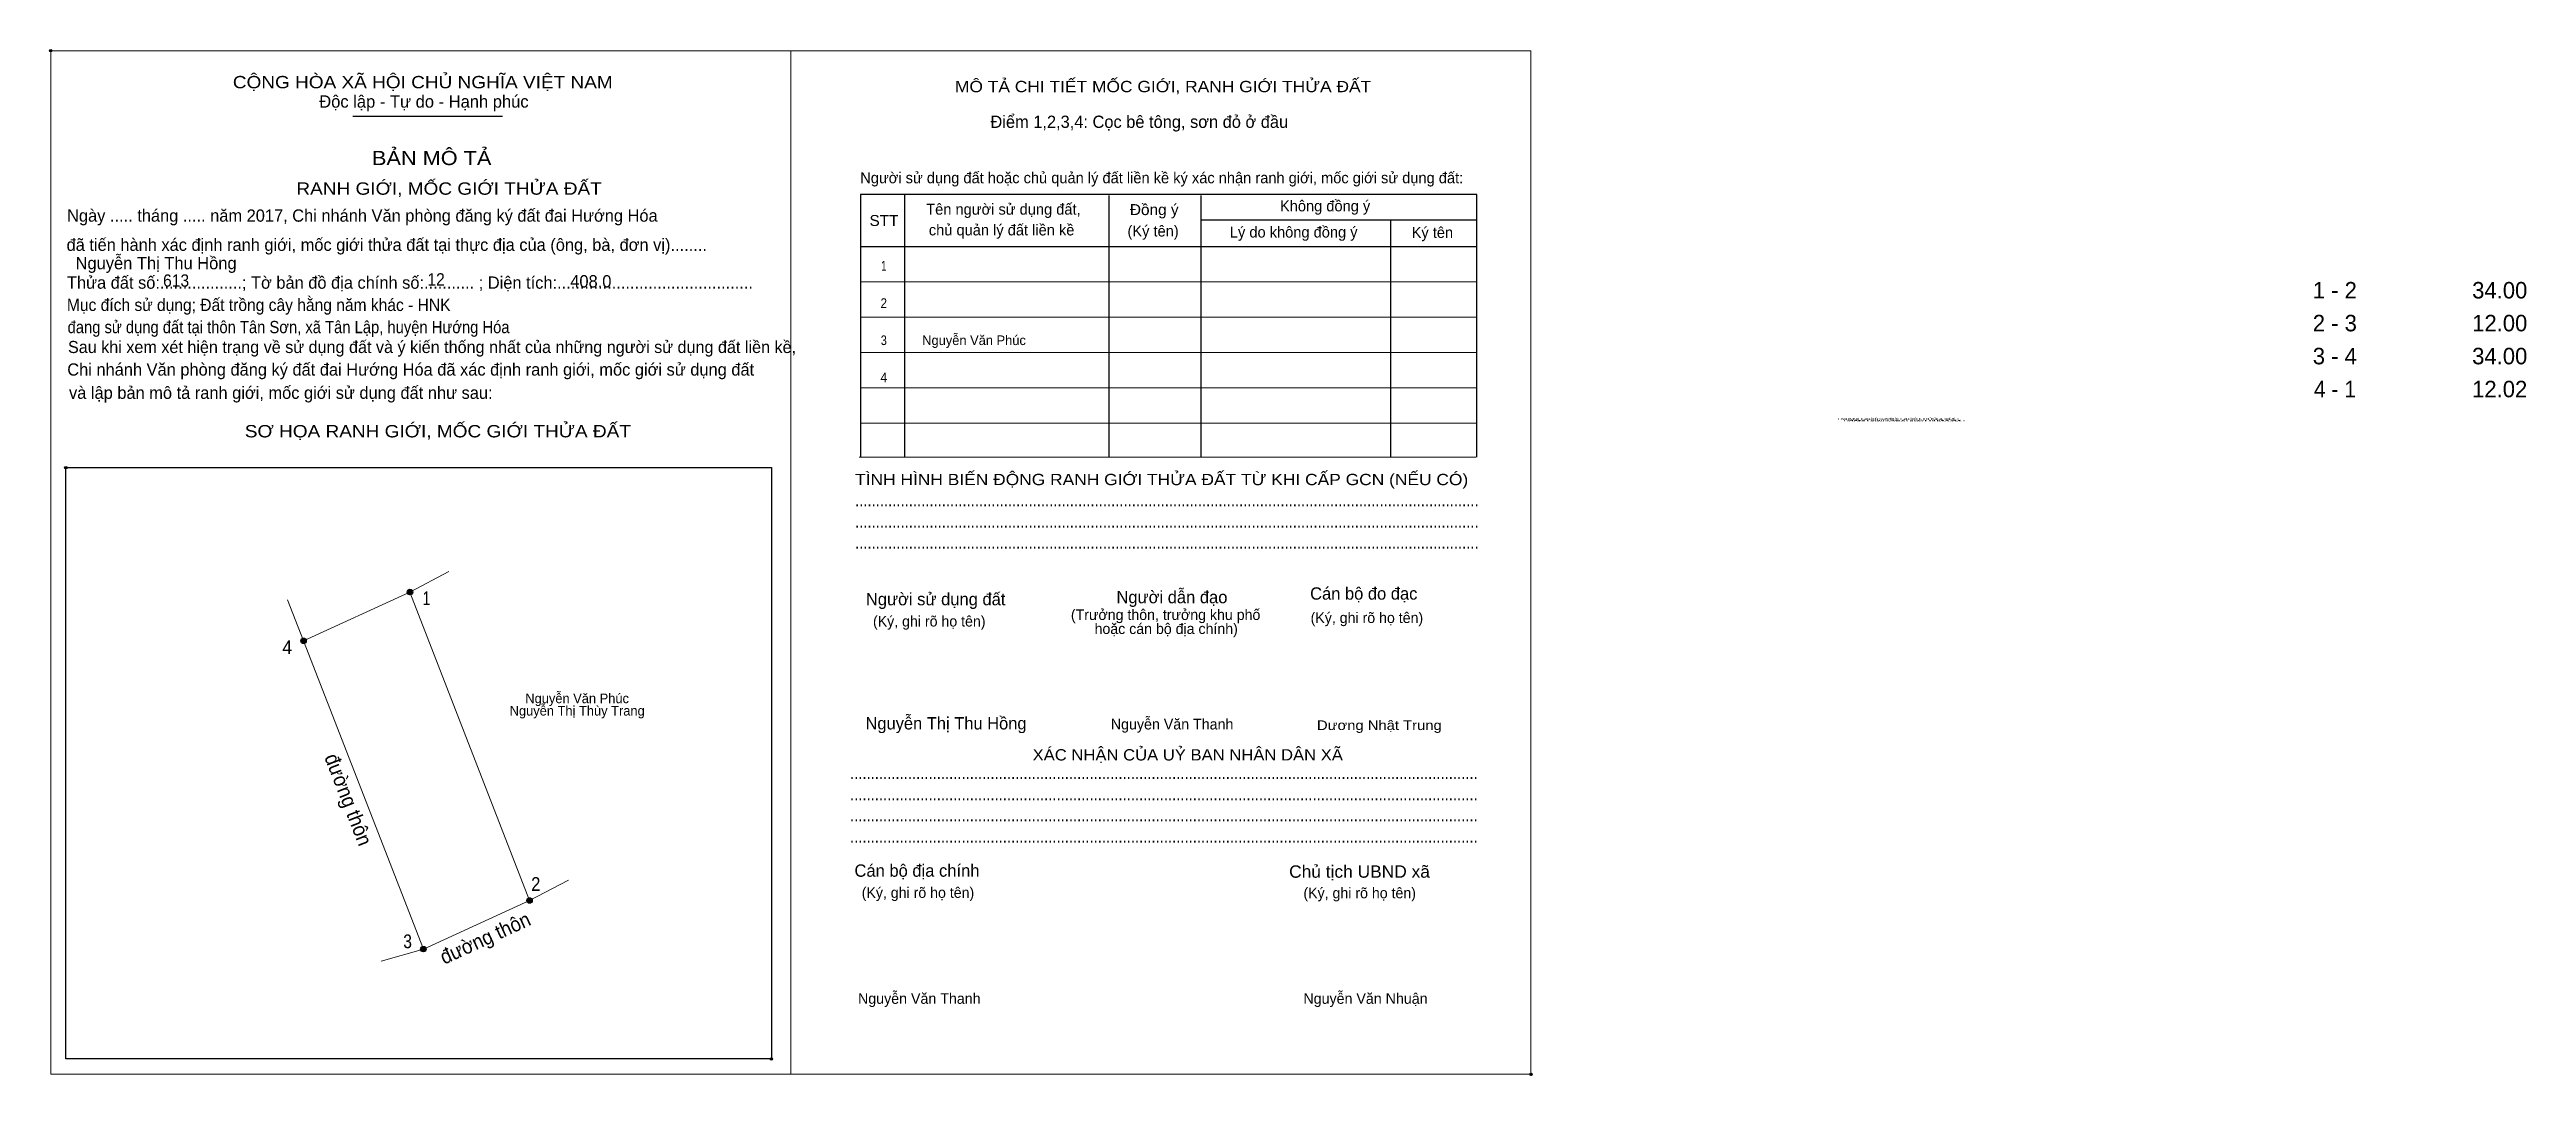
# Model space of a CAD drawing. Header units: metres. Extents: x 548100 to 548354, y 1837747 to 1837852.
import ezdxf
from ezdxf.enums import TextEntityAlignment as Align

# ---------------------------------------------------------------- set-up
doc = ezdxf.new("R2010")
doc.units = ezdxf.units.M
doc.header["$LTSCALE"] = 0.5
doc.header["$PDMODE"] = 32
doc.header["$PDSIZE"] = 0.25
for name, color, linetype, lineweight in [('1', 7, 'Continuous', 25), ('10', 7, 'Continuous', 13), ('11', 7, 'Continuous', 25), ('2', 7, 'Continuous', 13), ('27', 7, 'Continuous', 13)]:
    doc.layers.add(name, color=color, linetype=linetype, lineweight=lineweight)
for name, color, linetype in [('36', 7, 'Continuous'), ('52', 7, 'Continuous'), ('6', 7, 'Continuous'), ('60', 7, 'Continuous'), ('9', 7, 'Continuous')]:
    doc.layers.add(name, color=color, linetype=linetype)

msp = doc.modelspace()

# ---------------------------------------------------------------- hatches: boundary and pattern name
at = {"layer": '11'}
for points in [[(548137.0523, 1837796.43, 1), (548136.4877, 1837796.43, 1)], [(548137.0523, 1837796.43, 1), (548136.4877, 1837796.43, 1)], [(548126.1223, 1837791.42, 1), (548125.5577, 1837791.42, 1)], [(548149.3423, 1837764.73, 1), (548148.7777, 1837764.73, 1)], [(548138.4318, 1837759.7314, 1), (548137.8672, 1837759.7314, 1)]]:
    msp.add_hatch(color=256, dxfattribs=at).paths.add_polyline_path(points)

# ---------------------------------------------------------------- linework, layer by layer
at = {"layer": '1'}
for p, q in [((548130.9, 1837845.33), (548146.28, 1837845.33)), ((548187.6, 1837837.3), (548187.6, 1837810.29)), ((548208.58, 1837837.2), (548208.58, 1837810.29)), ((548218.05, 1837837.2), (548218.05, 1837810.29)), ((548218.05, 1837834.69), (548246.41, 1837834.69)), ((548237.53, 1837834.69), (548237.53, 1837810.29)), ((548183.05, 1837831.94), (548246.41, 1837831.94))]:
    msp.add_line(p, q, dxfattribs=at)
at = {"layer": '1', "lineweight": 13}
for p, q in [((548183.05, 1837828.31), (548246.41, 1837828.31)), ((548183.05, 1837824.68), (548246.41, 1837824.68)), ((548183.05, 1837821.05), (548246.41, 1837821.05)), ((548183.05, 1837817.43), (548246.41, 1837817.43)), ((548183.05, 1837813.8), (548246.41, 1837813.8)), ((548182.94, 1837810.29), (548246.3, 1837810.29))]:
    msp.add_line(p, q, dxfattribs=at)
at = {"layer": '1'}
msp.add_lwpolyline([(548246.41, 1837810.29), (548246.41, 1837837.3), (548183.05, 1837837.3), (548183.05, 1837810.29)], dxfattribs=at)
msp.add_lwpolyline([(548101.42, 1837809.22), (548173.91, 1837809.22), (548173.91, 1837748.44), (548101.42, 1837748.44)], close=True, dxfattribs=at)
for p in [(548099.86, 1837852.07), (548101.41, 1837809.22), (548101.42, 1837809.22), (548173.91, 1837748.44), (548251.96, 1837746.87), (548251.97, 1837746.87)]:
    msp.add_point(p, dxfattribs=at)
at = {"layer": '10'}
for q in [(548136.77, 1837796.43), (548138.15, 1837759.73)]:
    msp.add_line((548125.84, 1837791.42), q, dxfattribs=at)
msp.add_lwpolyline([(548136.77, 1837796.43), (548149.06, 1837764.73), (548138.15, 1837759.73), (548125.84, 1837791.42)], close=True, dxfattribs=at)
at = {"layer": '11'}
for centre in [(548136.77, 1837796.43), (548136.77, 1837796.43), (548125.84, 1837791.42), (548149.06, 1837764.73), (548138.1495, 1837759.7314)]:
    msp.add_circle(centre, 0.2823, dxfattribs=at)
at = {"layer": '2'}
for points in [[(548099.86, 1837852.07), (548175.91, 1837852.07), (548175.91, 1837746.87), (548099.86, 1837746.87)], [(548175.91, 1837852.06), (548251.96, 1837852.06), (548251.96, 1837746.87), (548175.91, 1837746.87)], [(548175.91, 1837852.06), (548251.96, 1837852.06), (548251.96, 1837746.87), (548175.91, 1837746.87)]]:
    msp.add_lwpolyline(points, close=True, dxfattribs=at)
at = {"layer": '27'}
for p, q in [((548136.77, 1837796.43), (548140.77, 1837798.53)), ((548125.84, 1837791.42), (548124.2, 1837795.63)), ((548149.06, 1837764.73), (548153.06, 1837766.83)), ((548138.15, 1837759.73), (548133.8, 1837758.5))]:
    msp.add_line(p, q, dxfattribs=at)

# ---------------------------------------------------------------- texts
at = {"layer": '1'}
for s, height, width, p in [('CỘNG HÒA XÃ HỘI CHỦ NGHĨA VIỆT NAM', 1.269, 1.15, (548118.57, 1837848.21)), ('RANH GIỚI, MỐC GIỚI THỬA ĐẤT', 1.27, 1.15, (548125.1, 1837837.27)), ('STT', 1.124, 1.05, (548183.99, 1837834.06)), ('Đồng ý', 1.124, 1.05, (548210.75, 1837835.18)), ('Mục đích sử dụng; Đất trồng cây hằng năm khác - HNK', 1.26, 0.95, (548101.52, 1837825.32)), ('đang sử dụng đất tại thôn Tân Sơn, xã Tân Lập, huyện Hướng Hóa', 1.26, 0.9, (548101.59, 1837823.04)), ('SƠ HỌA RANH GIỚI, MỐC GIỚI THỬA ĐẤT', 1.27, 1.15, (548119.8, 1837812.33)), ('RANH GIỚI, MỐC GIỚI THỬA ĐẤT', 0.1589, 3.55, (548283.47, 1837814.14)), ('RANH GIỚI, MỐC GIỚI THỬA ĐẤT', 0.1589, 3.55, (548283.94, 1837814.14)), ('RANH GIỚI, MỐC GIỚI THỬA ĐẤT', 0.1589, 3.55, (548284.09, 1837813.97)), ('RANH GIỚI, MỐC GIỚI THỬA ĐẤT', 0.1589, 3.55, (548284.56, 1837813.97)), ('TÌNH HÌNH BIẾN ĐỘNG RANH GIỚI THỬA ĐẤT TỪ KHI CẤP GCN (NẾU CÓ)', 1.161, 1.15, (548182.51, 1837807.42)), ('.......................................................................................................................................................', 1.269, 0.9, (548182.51, 1837805.24)), ('.......................................................................................................................................................', 1.269, 0.9, (548182.51, 1837803.06)), ('.......................................................................................................................................................', 1.269, 0.9, (548182.51, 1837800.89)), ('Dương Nhật Trung', 0.988, 1.15, (548229.97, 1837782.25)), ('........................................................................................................................................................', 1.269, 0.9, (548181.99, 1837777.21)), ('........................................................................................................................................................', 1.269, 0.9, (548181.99, 1837775.03)), ('........................................................................................................................................................', 1.269, 0.9, (548181.99, 1837772.86)), ('........................................................................................................................................................', 1.269, 0.9, (548181.99, 1837770.69)), ('Chủ tịch UBND xã', 1.27, 1.05, (548227.11, 1837767.07))]:
    msp.add_text(s, height=height, dxfattribs=dict(at, width=width)).set_placement(p)
for s, height, p in [('Độc lập - Tự do - Hạnh phúc', 1.269, (548127.45, 1837846.22)), ('Điểm 1,2,3,4: Cọc bê tông, sơn đỏ ở đầu', 1.26, (548196.42, 1837844.14)), ('Người sử dụng đất hoặc chủ quản lý đất liền kề ký xác nhận ranh giới, mốc giới sử dụng đất:', 1.124, (548183.04, 1837838.45)), ('Không đồng ý', 1.124, (548226.17, 1837835.56)), ('Ngày ..... tháng ..... năm 2017, Chi nhánh Văn phòng đăng ký đất đai Hướng Hóa', 1.26, (548101.54, 1837834.5)), ('Tên người sử dụng đất,', 1.124, (548189.82, 1837835.22)), ('chủ quản lý đất liền kề', 1.124, (548190.09, 1837833.09)), ('(Ký tên)', 1.124, (548210.5, 1837832.98)), ('Lý do không đồng ý', 1.124, (548221.02, 1837832.87)), (' đã tiến hành xác định ranh giới, mốc giới thửa đất tại thực địa của (ông, bà, đơn vị)........', 1.26, (548101.02, 1837831.5)), ('Ký tên', 1.124, (548239.7, 1837832.83)), ('Thửa đất số:..................; Tờ bản đồ địa chính số:........... ; Diện tích:...........................................', 1.26, (548101.52, 1837827.61)), ('Sau khi xem xét hiện trạng về sử dụng đất và ý kiến thống nhất của những người sử dụng đất liền kề,', 1.241, (548101.63, 1837821)), ('Chi nhánh Văn phòng đăng ký đất đai Hướng Hóa đã xác định ranh giới, mốc giới sử dụng đất', 1.26, (548101.56, 1837818.68)), (' và lập bản mô tả ranh giới, mốc giới sử dụng đất như sau:', 1.26, (548101.27, 1837816.29)), ('Người sử dụng đất', 1.27, (548183.62, 1837795.07)), ('Người dẫn đạo', 1.269, (548209.37, 1837795.28)), ('Cán bộ đo đạc', 1.267, (548229.27, 1837795.65)), ('(Ký, ghi rõ họ tên)', 1.088, (548184.35, 1837792.89)), ('(Ký, ghi rõ họ tên)', 1.088, (548229.32, 1837793.25)), ('Nguyễn Văn Thanh', 1.093, (548208.79, 1837782.31)), ('Cán bộ địa chính', 1.27, (548182.45, 1837767.17)), ('(Ký, ghi rõ họ tên)', 1.088, (548183.19, 1837765)), ('(Ký, ghi rõ họ tên)', 1.088, (548228.58, 1837764.96)), ('Nguyễn Văn Thanh', 1.093, (548182.81, 1837754.11)), ('Nguyễn Văn Nhuận', 1.093, (548228.58, 1837754.11))]:
    msp.add_text(s, height=height, dxfattribs=at).set_placement(p)
for s, height, width, p in [('MÔ TẢ CHI TIẾT MỐC GIỚI, RANH GIỚI THỬA ĐẤT', 1.161, 1.15, (548214.16, 1837847.81)), ('BẢN MÔ TẢ', 1.451, 1.15, (548139.005, 1837840.32)), ('XÁC NHẬN CỦA UỶ BAN NHÂN DÂN XÃ', 1.161, 1.1, (548216.695, 1837779.12))]:
    msp.add_text(s, height=height, dxfattribs=dict(at, width=width)).set_placement(p, align=Align.CENTER)
for s, p in [('(Trưởng thôn, trưởng khu phố', (548214.42, 1837793.56)), ('hoặc cán bộ địa chính)', (548214.48, 1837792.12))]:
    msp.add_text(s, height=1.088, dxfattribs=at).set_placement(p, align=Align.CENTER)
at = {"layer": '10', "width": 0.95}
for rotation, p in [(291.229, (548127.95, 1837779.47)), (24.615, (548140.29, 1837758.12))]:
    msp.add_text('đường thôn', height=1.5, rotation=rotation, dxfattribs=at).set_placement(p)
at = {"layer": '36'}
for s, p in [('Nguyễn Văn Phúc', (548153.95, 1837785.01)), ('Nguyễn Thị Thùy Trang', (548153.955, 1837783.74))]:
    msp.add_text(s, height=0.988, dxfattribs=at).set_placement(p, align=Align.CENTER)
at = {"layer": '52'}
for s, p in [('1 - 2', (548334.565, 1837826.61)), ('34.00', (548351.51, 1837826.61)), ('2 - 3', (548334.565, 1837823.23)), ('12.00', (548351.51, 1837823.23)), ('3 - 4', (548334.565, 1837819.84)), ('34.00', (548351.51, 1837819.84)), ('12.02', (548351.505, 1837816.45))]:
    msp.add_text(s, height=1.694, dxfattribs=at).set_placement(p, align=Align.CENTER)
at = {"layer": '52', "width": 0.95}
msp.add_text('4 - 1', height=1.694, dxfattribs=at).set_placement((548334.575, 1837816.45), align=Align.CENTER)
at = {"layer": '6'}
for s, p in [('Nguyễn Thị Thu Hồng', (548102.41, 1837829.61)), ('408.0', (548153.24, 1837827.74)), ('Nguyễn Thị Thu Hồng', (548183.58, 1837782.31))]:
    msp.add_text(s, height=1.265, dxfattribs=at).set_placement(p)
at = {"layer": '6', "width": 0.95}
for s, p in [('613', (548111.4, 1837827.82)), ('12', (548138.56, 1837827.94))]:
    msp.add_text(s, height=1.265, dxfattribs=at).set_placement(p)
at = {"layer": '60'}
for s, width, p in [('1', 0.75, (548185.46, 1837829.47)), ('2', 0.9, (548185.46, 1837825.64)), ('3', 0.85, (548185.46, 1837821.82)), ('4', 0.95, (548185.465, 1837818))]:
    msp.add_text(s, height=0.988, dxfattribs=dict(at, width=width)).set_placement(p, align=Align.CENTER)
msp.add_text('Nguyễn Văn Phúc', height=0.988, dxfattribs=at).set_placement((548189.41, 1837821.82))
at = {"layer": '9'}
for s, width, p in [('1', 0.75, (548138.47, 1837795.09)), ('4', 0.95, (548124.16, 1837790.06)), ('2', 0.9, (548149.7, 1837765.72)), ('3', 0.85, (548136.53, 1837759.83))]:
    msp.add_text(s, height=1.411, dxfattribs=dict(at, width=width)).set_placement(p, align=Align.CENTER)

doc.saveas('drawing.dxf')
